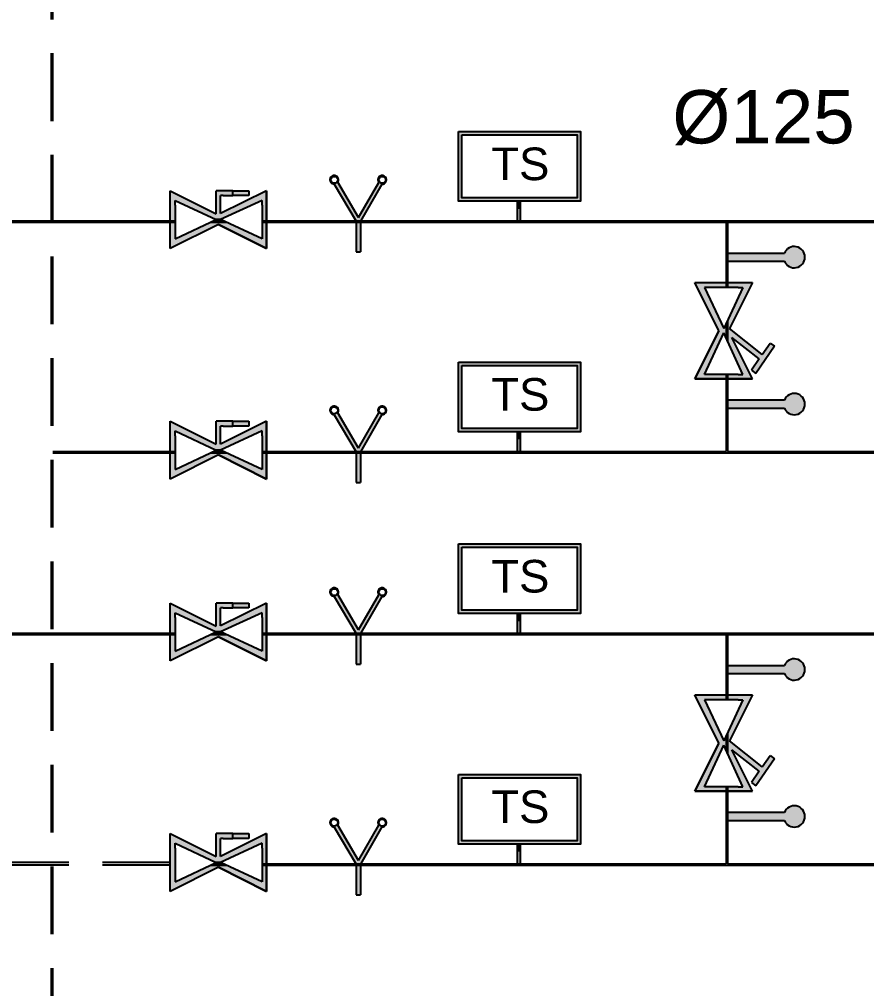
# Model space of a CAD drawing. Header units: millimetres. Extents: x -3738 to 3262, y -2165 to 2136.
# Drawn here: x 280.3 to 597.8, y -783.4 to -420.1 of the extents above; entities that cross this region are included whole.
import ezdxf

# ---------------------------------------------------------------- set-up
doc = ezdxf.new("R2010")
doc.units = ezdxf.units.MM
doc.linetypes.add('DASHEDX2', pattern=[38.1, 25.4, -12.7])
doc.styles.get("Standard").update_dxf_attribs({"font": 'arial.ttf'})

msp = doc.modelspace()

# ---------------------------------------------------------------- hatches: boundary and pattern name
h = msp.add_hatch(color=256)
h.set_gradient(color1=(255, 255, 255), tint=1)
h.paths.add_polyline_path([(444.91, -488.27), (490.57, -488.27), (490.57, -462.2), (444.91, -462.2)])
h.paths.add_polyline_path([(446.13, -487.05), (489.35, -487.05), (489.35, -463.42), (446.13, -463.42)], flags=16)
h = msp.add_hatch(color=256)
h.set_gradient(color1=(255, 255, 255), tint=1)
h.paths.add_polyline_path([(406.52, -495.79), (406.52, -507.31), (408.13, -507.31), (408.13, -495.78), (416.09, -481.87, 4.696718), (414.95, -481.22), (407.32, -494.39), (399.63, -481.14, 3.939251), (398.28, -481.88)])
h.paths.add_polyline_path([(396.99, -480.26, -1), (399.57, -480.26, -1)], flags=16)
h.paths.add_polyline_path([(414.96, -480.26, -1), (417.55, -480.26, -1)], flags=16)
h = msp.add_hatch(color=256)
h.set_gradient(color1=(0, 0, 255), color2=(255, 255, 0), tint=1)
h.paths.add_polyline_path([(355.67, -492.94), (355.67, -486.18), (356.66, -486.18), (360.27, -486.18), (360.27, -484.37), (354.05, -484.37), (354.05, -485.24), (354.05, -492.98), (336.84, -484.37), (336.84, -506), (354.86, -496.99), (372.89, -506), (372.89, -484.37)])
h.paths.add_polyline_path([(355.67, -495.17), (371.32, -487.98), (371.32, -489.78), (371.32, -500.6), (371.32, -502.4)], flags=16)
h.paths.add_polyline_path([(354.05, -495.19), (338.64, -502.4), (338.64, -500.6), (338.64, -489.78), (338.64, -487.98)], flags=16)
h = msp.add_hatch(color=256)
h.set_gradient(color1=(255, 255, 255), tint=1)
h.paths.add_polyline_path([(355.67, -492.94), (355.67, -486.18), (356.66, -486.18), (360.27, -486.18), (360.27, -484.37), (354.05, -484.37), (354.05, -485.24), (354.05, -492.98), (336.84, -484.37), (336.84, -506), (354.86, -496.99), (372.89, -506), (372.89, -484.37)])
h.paths.add_polyline_path([(371.32, -487.98), (371.32, -489.78), (371.32, -500.6), (371.32, -502.4), (355.67, -495.17)], flags=16)
h.paths.add_polyline_path([(354.05, -495.19), (338.64, -502.4), (338.64, -500.6), (338.64, -489.78), (338.64, -487.98)], flags=16)
h = msp.add_hatch(color=256)
h.set_gradient(color1=(255, 255, 255), tint=1)
h.paths.add_polyline_path([(366.27, -484.37), (360.27, -484.37), (360.27, -486.18), (366.27, -486.18)])
h = msp.add_hatch(color=256)
h.set_gradient(color1=(255, 255, 255), tint=1)
h.paths.add_polyline_path([(466.89, -490.72), (468.11, -490.72), (468.11, -488.27), (466.89, -488.27)])
h = msp.add_hatch(color=256)
h.set_gradient(color1=(255, 255, 255), tint=1)
h.paths.add_polyline_path([(468.11, -490.72), (466.89, -490.72), (466.89, -495.72), (468.11, -495.72)])
h = msp.add_hatch(color=256)
h.set_gradient(color1=(255, 255, 255), tint=1)
h.paths.add_polyline_path([(566.99, -507.75), (545.7, -507.75), (545.7, -510.75), (566.99, -510.75, 5.138726)])
h.paths.add_polyline_path([(566.99, -562.83), (545.7, -562.83), (545.7, -565.83), (566.99, -565.83, 5.138733)])
h = msp.add_hatch(color=256)
h.set_gradient(color1=(255, 255, 255), tint=1)
h.paths.add_polyline_path([(533.44, -518.78), (542.45, -536.81), (533.44, -554.83), (555.07, -554.83), (547.36, -539.33), (557.54, -547.41), (554.61, -551.66), (556.33, -552.84), (563.34, -542.67), (561.63, -541.48), (558.71, -545.72), (546.46, -536), (555.07, -518.78)])
h.paths.add_polyline_path([(551.47, -520.58), (544.26, -536), (537.05, -520.58), (538.85, -520.58), (549.66, -520.58)], flags=16)
h.paths.add_polyline_path([(544.28, -537.61), (551.47, -553.26), (549.66, -553.26), (538.85, -553.26), (537.05, -553.26)], flags=16)
h = msp.add_hatch(color=256)
h.set_gradient(color1=(255, 255, 255), tint=1)
h.paths.add_polyline_path([(444.91, -574.68), (490.57, -574.68), (490.57, -548.6), (444.91, -548.6)])
h.paths.add_polyline_path([(446.13, -573.46), (489.35, -573.46), (489.35, -549.83), (446.13, -549.83)], flags=16)
h = msp.add_hatch(color=256)
h.set_gradient(color1=(255, 255, 255), tint=1)
h.paths.add_polyline_path([(406.52, -582.2), (406.52, -593.72), (408.13, -593.72), (408.13, -582.19), (416.09, -568.28, 4.696718), (414.95, -567.63), (407.32, -580.8), (399.63, -567.55, 3.939251), (398.28, -568.29)])
h.paths.add_polyline_path([(396.99, -566.67, -1), (399.57, -566.67, -1)], flags=16)
h.paths.add_polyline_path([(414.96, -566.67, -1), (417.55, -566.67, -1)], flags=16)
h = msp.add_hatch(color=256)
h.set_gradient(color1=(0, 0, 255), color2=(255, 255, 0), tint=1)
h.paths.add_polyline_path([(355.67, -579.35), (355.67, -572.59), (356.66, -572.59), (360.27, -572.59), (360.27, -570.78), (354.05, -570.78), (354.05, -571.65), (354.05, -579.39), (336.84, -570.78), (336.84, -592.41), (354.86, -583.4), (372.89, -592.41), (372.89, -570.78)])
h.paths.add_polyline_path([(355.67, -581.58), (371.32, -574.39), (371.32, -576.19), (371.32, -587.01), (371.32, -588.81)], flags=16)
h.paths.add_polyline_path([(354.05, -581.6), (338.64, -588.81), (338.64, -587.01), (338.64, -576.19), (338.64, -574.39)], flags=16)
h = msp.add_hatch(color=256)
h.set_gradient(color1=(255, 255, 255), tint=1)
h.paths.add_polyline_path([(355.67, -579.35), (355.67, -572.59), (356.66, -572.59), (360.27, -572.59), (360.27, -570.78), (354.05, -570.78), (354.05, -571.65), (354.05, -579.39), (336.84, -570.78), (336.84, -592.41), (354.86, -583.4), (372.89, -592.41), (372.89, -570.78)])
h.paths.add_polyline_path([(371.32, -574.39), (371.32, -576.19), (371.32, -587.01), (371.32, -588.81), (355.67, -581.58)], flags=16)
h.paths.add_polyline_path([(354.05, -581.6), (338.64, -588.81), (338.64, -587.01), (338.64, -576.19), (338.64, -574.39)], flags=16)
h = msp.add_hatch(color=256)
h.set_gradient(color1=(255, 255, 255), tint=1)
h.paths.add_polyline_path([(366.27, -570.78), (360.27, -570.78), (360.27, -572.59), (366.27, -572.59)])
h = msp.add_hatch(color=256)
h.set_gradient(color1=(255, 255, 255), tint=1)
h.paths.add_polyline_path([(466.89, -577.13), (468.11, -577.13), (468.11, -574.68), (466.89, -574.68)])
h = msp.add_hatch(color=256)
h.set_gradient(color1=(255, 255, 255), tint=1)
h.paths.add_polyline_path([(468.11, -577.13), (466.89, -577.13), (466.89, -582.13), (468.11, -582.13)])
h = msp.add_hatch(color=256)
h.set_gradient(color1=(255, 255, 255), tint=1)
h.paths.add_polyline_path([(444.91, -642.83), (490.57, -642.83), (490.57, -616.76), (444.91, -616.76)])
h.paths.add_polyline_path([(446.13, -641.61), (489.35, -641.61), (489.35, -617.98), (446.13, -617.98)], flags=16)
h = msp.add_hatch(color=256)
h.set_gradient(color1=(255, 255, 255), tint=1)
h.paths.add_polyline_path([(406.52, -650.35), (406.52, -661.87), (408.13, -661.87), (408.13, -650.34), (416.09, -636.43, 4.696718), (414.95, -635.78), (407.32, -648.95), (399.63, -635.7, 3.939251), (398.28, -636.44)])
h.paths.add_polyline_path([(396.99, -634.82, -1), (399.57, -634.82, -1)], flags=16)
h.paths.add_polyline_path([(414.96, -634.82, -1), (417.55, -634.82, -1)], flags=16)
h = msp.add_hatch(color=256)
h.set_gradient(color1=(0, 0, 255), color2=(255, 255, 0), tint=1)
h.paths.add_polyline_path([(355.67, -647.5), (355.67, -640.74), (356.66, -640.74), (360.27, -640.74), (360.27, -638.94), (354.05, -638.94), (354.05, -639.81), (354.05, -647.54), (336.84, -638.94), (336.84, -660.57), (354.86, -651.55), (372.89, -660.57), (372.89, -638.94)])
h.paths.add_polyline_path([(355.67, -649.73), (371.32, -642.54), (371.32, -644.34), (371.32, -655.16), (371.32, -656.96)], flags=16)
h.paths.add_polyline_path([(354.05, -649.75), (338.64, -656.96), (338.64, -655.16), (338.64, -644.34), (338.64, -642.54)], flags=16)
h = msp.add_hatch(color=256)
h.set_gradient(color1=(255, 255, 255), tint=1)
h.paths.add_polyline_path([(355.67, -647.5), (355.67, -640.74), (356.66, -640.74), (360.27, -640.74), (360.27, -638.94), (354.05, -638.94), (354.05, -639.81), (354.05, -647.54), (336.84, -638.94), (336.84, -660.57), (354.86, -651.55), (372.89, -660.57), (372.89, -638.94)])
h.paths.add_polyline_path([(371.32, -642.54), (371.32, -644.34), (371.32, -655.16), (371.32, -656.96), (355.67, -649.73)], flags=16)
h.paths.add_polyline_path([(354.05, -649.75), (338.64, -656.96), (338.64, -655.16), (338.64, -644.34), (338.64, -642.54)], flags=16)
h = msp.add_hatch(color=256)
h.set_gradient(color1=(255, 255, 255), tint=1)
h.paths.add_polyline_path([(366.27, -638.94), (360.27, -638.94), (360.27, -640.74), (366.27, -640.74)])
h = msp.add_hatch(color=256)
h.set_gradient(color1=(255, 255, 255), tint=1)
h.paths.add_polyline_path([(466.89, -645.28), (468.11, -645.28), (468.11, -642.83), (466.89, -642.83)])
h = msp.add_hatch(color=256)
h.set_gradient(color1=(255, 255, 255), tint=1)
h.paths.add_polyline_path([(468.11, -645.28), (466.89, -645.28), (466.89, -650.28), (468.11, -650.28)])
h = msp.add_hatch(color=256)
h.set_gradient(color1=(255, 255, 255), tint=1)
h.paths.add_polyline_path([(566.99, -662.31), (545.7, -662.31), (545.7, -665.31), (566.99, -665.31, 5.138726)])
h.paths.add_polyline_path([(566.99, -717.39), (545.7, -717.39), (545.7, -720.39), (566.99, -720.39, 5.138733)])
h = msp.add_hatch(color=256)
h.set_gradient(color1=(255, 255, 255), tint=1)
h.paths.add_polyline_path([(533.44, -673.34), (542.45, -691.37), (533.44, -709.39), (555.07, -709.39), (547.36, -693.89), (557.54, -701.97), (554.61, -706.22), (556.33, -707.4), (563.34, -697.23), (561.63, -696.04), (558.71, -700.28), (546.46, -690.56), (555.07, -673.34)])
h.paths.add_polyline_path([(551.47, -675.14), (544.26, -690.56), (537.05, -675.14), (538.85, -675.14), (549.66, -675.14)], flags=16)
h.paths.add_polyline_path([(544.28, -692.17), (551.47, -707.82), (549.66, -707.82), (538.85, -707.82), (537.05, -707.82)], flags=16)
h = msp.add_hatch(color=256)
h.set_gradient(color1=(255, 255, 255), tint=1)
h.paths.add_polyline_path([(444.91, -729.24), (490.57, -729.24), (490.57, -703.16), (444.91, -703.16)])
h.paths.add_polyline_path([(446.13, -728.02), (489.35, -728.02), (489.35, -704.39), (446.13, -704.39)], flags=16)
h = msp.add_hatch(color=256)
h.set_gradient(color1=(255, 255, 255), tint=1)
h.paths.add_polyline_path([(406.52, -736.76), (406.52, -748.28), (408.13, -748.28), (408.13, -736.75), (416.09, -722.84, 4.696718), (414.95, -722.19), (407.32, -735.36), (399.63, -722.11, 3.939251), (398.28, -722.85)])
h.paths.add_polyline_path([(396.99, -721.23, -1), (399.57, -721.23, -1)], flags=16)
h.paths.add_polyline_path([(414.96, -721.23, -1), (417.55, -721.23, -1)], flags=16)
h = msp.add_hatch(color=256)
h.set_gradient(color1=(0, 0, 255), color2=(255, 255, 0), tint=1)
h.paths.add_polyline_path([(355.67, -733.91), (355.67, -727.15), (356.66, -727.15), (360.27, -727.15), (360.27, -725.34), (354.05, -725.34), (354.05, -726.21), (354.05, -733.95), (336.84, -725.34), (336.84, -746.97), (354.86, -737.96), (372.89, -746.97), (372.89, -725.34)])
h.paths.add_polyline_path([(355.67, -736.14), (371.32, -728.95), (371.32, -730.75), (371.32, -741.57), (371.32, -743.37)], flags=16)
h.paths.add_polyline_path([(354.05, -736.16), (338.64, -743.37), (338.64, -741.57), (338.64, -730.75), (338.64, -728.95)], flags=16)
h = msp.add_hatch(color=256)
h.set_gradient(color1=(255, 255, 255), tint=1)
h.paths.add_polyline_path([(355.67, -733.91), (355.67, -727.15), (356.66, -727.15), (360.27, -727.15), (360.27, -725.34), (354.05, -725.34), (354.05, -726.21), (354.05, -733.95), (336.84, -725.34), (336.84, -746.97), (354.86, -737.96), (372.89, -746.97), (372.89, -725.34)])
h.paths.add_polyline_path([(371.32, -728.95), (371.32, -730.75), (371.32, -741.57), (371.32, -743.37), (355.67, -736.14)], flags=16)
h.paths.add_polyline_path([(354.05, -736.16), (338.64, -743.37), (338.64, -741.57), (338.64, -730.75), (338.64, -728.95)], flags=16)
h = msp.add_hatch(color=256)
h.set_gradient(color1=(255, 255, 255), tint=1)
h.paths.add_polyline_path([(366.27, -725.34), (360.27, -725.34), (360.27, -727.15), (366.27, -727.15)])
h = msp.add_hatch(color=256)
h.set_gradient(color1=(255, 255, 255), tint=1)
h.paths.add_polyline_path([(466.89, -731.69), (468.11, -731.69), (468.11, -729.24), (466.89, -729.24)])
h = msp.add_hatch(color=256)
h.set_gradient(color1=(255, 255, 255), tint=1)
h.paths.add_polyline_path([(468.11, -731.69), (466.89, -731.69), (466.89, -736.69), (468.11, -736.69)])

# ---------------------------------------------------------------- linework, layer by layer
at = {"linetype": 'DASHEDX2'}
for p, q in [((292.36, -1334.52), (292.36, -133.42)), ((292.86, -1334.52), (292.86, -133.42)), ((336.84, -736.16), (-136.1, -736.16)), ((336.84, -737.15), (-135.6, -737.15))]:
    msp.add_line(p, q, dxfattribs=at)
for p, q in [((398.28, -481.88), (406.52, -495.79)), ((407.32, -494.39), (399.63, -481.14)), ((407.32, -494.39), (414.95, -481.22)), ((416.09, -481.87), (408.13, -495.78)), ((336.84, -487.98), (336.84, -484.37)), ((336.84, -506), (336.84, -484.37)), ((336.84, -484.37), (354.05, -492.98)), ((354.05, -485.24), (354.05, -484.37)), ((360.27, -484.37), (354.05, -484.37)), ((354.05, -492.98), (354.05, -485.24)), ((372.89, -484.37), (355.67, -492.94)), ((355.67, -492.94), (355.67, -486.18)), ((356.66, -486.18), (355.67, -486.18)), ((356.66, -486.18), (360.27, -486.18)), ((360.27, -486.18), (360.27, -484.37)), ((360.27, -484.37), (366.27, -484.37)), ((366.27, -486.18), (360.27, -486.18)), ((366.27, -484.37), (366.27, -486.18)), ((372.89, -487.98), (372.89, -484.37)), ((372.89, -484.37), (372.89, -506)), ((336.84, -506), (336.84, -487.98)), ((338.64, -489.78), (338.64, -487.98)), ((338.64, -487.98), (354.05, -495.19)), ((338.64, -489.78), (338.64, -500.6)), ((371.32, -487.98), (355.67, -495.17)), ((371.32, -489.78), (371.32, -487.98)), ((371.32, -489.78), (371.32, -500.6)), ((372.89, -506), (372.89, -487.98)), ((467.74, -488.27), (466.89, -488.27)), ((466.89, -488.27), (466.89, -490.72)), ((468.11, -490.72), (468.11, -488.27)), ((466.89, -490.72), (468.11, -490.72)), ((466.89, -490.72), (466.89, -495.72)), ((468.11, -495.72), (468.11, -490.72)), ((262.35, -495.68), (338.64, -495.68)), ((262.35, -496.18), (338.64, -496.18)), ((354.86, -496.99), (336.84, -506)), ((354.86, -496.99), (336.84, -506)), ((338.64, -502.4), (354.05, -495.19)), ((351.93, -496.18), (357.87, -496.18)), ((356.8, -495.69), (352.98, -495.69)), ((353, -495.68), (356.78, -495.68)), ((355.72, -495.19), (354.05, -495.19)), ((354.86, -496.99), (372.89, -506)), ((372.89, -506), (354.86, -496.99)), ((371.32, -502.4), (355.67, -495.17)), ((371.32, -495.68), (624.6, -495.68)), ((371.32, -496.18), (545.2, -496.18)), ((406.52, -495.79), (406.52, -507.31)), ((408.13, -495.78), (408.13, -507.31)), ((466.89, -495.72), (468.11, -495.72)), ((545.2, -496.18), (545.2, -520.58)), ((545.7, -496.18), (624.6, -496.18)), ((545.7, -496.18), (545.7, -520.58)), ((338.64, -500.6), (338.64, -502.4)), ((371.32, -500.6), (371.32, -502.4)), ((336.84, -506), (336.84, -502.4)), ((372.89, -506), (372.89, -502.4)), ((406.52, -507.31), (408.13, -507.31)), ((545.7, -507.75), (566.99, -507.75)), ((545.7, -518.75), (545.7, -510.75)), ((545.7, -510.75), (566.99, -510.75)), ((542.45, -536.81), (533.44, -518.78)), ((533.44, -518.78), (551.47, -518.78)), ((533.44, -518.78), (537.05, -518.78)), ((542.45, -536.81), (533.44, -518.78)), ((533.44, -518.78), (555.07, -518.78)), ((545.7, -518.75), (545.7, -518.78)), ((555.07, -518.78), (546.46, -536)), ((551.47, -518.78), (555.07, -518.78)), ((538.85, -520.58), (537.05, -520.58)), ((537.05, -520.58), (544.26, -536)), ((549.66, -520.58), (538.85, -520.58)), ((551.47, -520.58), (544.26, -536)), ((549.66, -520.58), (551.47, -520.58)), ((545.2, -533.97), (545.2, -539.62)), ((545.7, -532.9), (545.7, -540.71)), ((542.45, -536.81), (533.44, -554.83)), ((533.44, -554.83), (542.45, -536.81)), ((537.05, -553.26), (544.28, -537.61)), ((551.47, -553.26), (544.28, -537.61)), ((558.71, -545.72), (546.46, -536)), ((555.07, -554.83), (547.36, -539.33)), ((557.54, -547.41), (547.36, -539.33)), ((563.34, -542.67), (556.33, -552.84)), ((558.71, -545.72), (561.63, -541.48)), ((561.63, -541.48), (563.34, -542.67)), ((561.63, -541.48), (563.34, -542.67)), ((557.54, -547.41), (554.61, -551.66)), ((554.61, -551.65), (556.33, -552.84)), ((533.44, -554.83), (551.47, -554.83)), ((533.44, -554.83), (537.05, -554.83)), ((555.07, -554.83), (533.44, -554.83)), ((538.85, -553.26), (537.05, -553.26)), ((549.66, -553.26), (538.85, -553.26)), ((545.2, -553.26), (545.2, -582.09)), ((545.7, -553.26), (545.7, -582.09)), ((545.7, -554.83), (545.7, -562.83)), ((549.66, -553.26), (551.47, -553.26)), ((551.47, -554.83), (555.07, -554.83)), ((545.7, -562.83), (545.7, -565.83)), ((566.99, -562.83), (545.7, -562.83)), ((545.7, -565.83), (566.99, -565.83)), ((398.28, -568.29), (406.52, -582.2)), ((407.32, -580.8), (399.63, -567.55)), ((407.32, -580.8), (414.95, -567.63)), ((416.09, -568.28), (408.13, -582.19)), ((336.84, -574.39), (336.84, -570.78)), ((336.84, -592.41), (336.84, -570.78)), ((336.84, -570.78), (354.05, -579.39)), ((354.05, -571.65), (354.05, -570.78)), ((360.27, -570.78), (354.05, -570.78)), ((354.05, -579.39), (354.05, -571.65)), ((372.89, -570.78), (355.67, -579.35)), ((355.67, -579.35), (355.67, -572.59)), ((356.66, -572.59), (355.67, -572.59)), ((356.66, -572.59), (360.27, -572.59)), ((360.27, -572.59), (360.27, -570.78)), ((360.27, -570.78), (366.27, -570.78)), ((366.27, -572.59), (360.27, -572.59)), ((366.27, -570.78), (366.27, -572.59)), ((372.89, -574.39), (372.89, -570.78)), ((372.89, -570.78), (372.89, -592.41)), ((336.84, -592.41), (336.84, -574.39)), ((338.64, -576.19), (338.64, -574.39)), ((338.64, -574.39), (354.05, -581.6)), ((338.64, -576.19), (338.64, -587.01)), ((371.32, -574.39), (355.67, -581.58)), ((371.32, -576.19), (371.32, -574.39)), ((371.32, -576.19), (371.32, -587.01)), ((372.89, -592.41), (372.89, -574.39)), ((467.74, -574.68), (466.89, -574.68)), ((466.89, -574.68), (466.89, -577.13)), ((466.89, -577.13), (468.11, -577.13)), ((466.89, -577.13), (466.89, -582.13)), ((468.11, -577.13), (468.11, -574.68)), ((468.11, -582.13), (468.11, -577.13)), ((292.86, -582.09), (338.64, -582.09)), ((292.86, -582.59), (338.64, -582.59)), ((354.86, -583.4), (336.84, -592.41)), ((354.86, -583.4), (336.84, -592.41)), ((338.64, -588.81), (354.05, -581.6)), ((351.93, -582.59), (357.87, -582.59)), ((356.8, -582.1), (352.98, -582.1)), ((353, -582.09), (356.78, -582.09)), ((355.72, -581.6), (354.05, -581.6)), ((354.86, -583.4), (372.89, -592.41)), ((372.89, -592.41), (354.86, -583.4)), ((371.32, -588.81), (355.67, -581.58)), ((371.32, -582.09), (545.2, -582.09)), ((371.32, -582.59), (624.6, -582.59)), ((406.52, -582.2), (406.52, -593.72)), ((408.13, -582.19), (408.13, -593.72)), ((466.89, -582.13), (468.11, -582.13)), ((545.7, -582.09), (624.6, -582.09)), ((338.64, -587.01), (338.64, -588.81)), ((371.32, -587.01), (371.32, -588.81)), ((336.84, -592.41), (336.84, -588.81)), ((372.89, -592.41), (372.89, -588.81)), ((406.52, -593.72), (408.13, -593.72)), ((407.32, -648.95), (399.63, -635.7)), ((407.32, -648.95), (414.95, -635.78)), ((336.84, -642.54), (336.84, -638.94)), ((336.84, -660.57), (336.84, -638.94)), ((336.84, -638.94), (354.05, -647.54)), ((354.05, -639.81), (354.05, -638.94)), ((360.27, -638.94), (354.05, -638.94)), ((372.89, -638.94), (355.67, -647.5)), ((360.27, -640.74), (360.27, -638.94)), ((360.27, -638.94), (366.27, -638.94)), ((366.27, -638.94), (366.27, -640.74)), ((372.89, -642.54), (372.89, -638.94)), ((372.89, -638.94), (372.89, -660.57)), ((398.28, -636.44), (406.52, -650.35)), ((416.09, -636.43), (408.13, -650.34)), ((336.84, -660.57), (336.84, -642.54)), ((338.64, -644.34), (338.64, -642.54)), ((338.64, -642.54), (354.05, -649.75)), ((354.05, -647.54), (354.05, -639.81)), ((355.67, -647.5), (355.67, -640.74)), ((356.66, -640.74), (355.67, -640.74)), ((371.32, -642.54), (355.67, -649.73)), ((356.66, -640.74), (360.27, -640.74)), ((366.27, -640.74), (360.27, -640.74)), ((371.32, -644.34), (371.32, -642.54)), ((372.89, -660.57), (372.89, -642.54)), ((467.74, -642.83), (466.89, -642.83)), ((466.89, -642.83), (466.89, -645.28)), ((468.11, -645.28), (468.11, -642.83)), ((338.64, -644.34), (338.64, -655.16)), ((371.32, -644.34), (371.32, -655.16)), ((466.89, -645.28), (468.11, -645.28)), ((466.89, -645.28), (466.89, -650.28)), ((468.11, -650.28), (468.11, -645.28)), ((262.35, -650.24), (338.64, -650.24)), ((338.64, -656.96), (354.05, -649.75)), ((356.8, -650.25), (352.98, -650.25)), ((353, -650.24), (356.78, -650.24)), ((355.72, -649.75), (354.05, -649.75)), ((371.32, -656.96), (355.67, -649.73)), ((371.32, -650.24), (624.6, -650.24)), ((466.89, -650.28), (468.11, -650.28)), ((262.35, -650.74), (338.64, -650.74)), ((354.86, -651.55), (336.84, -660.57)), ((354.86, -651.55), (336.84, -660.57)), ((351.93, -650.74), (357.87, -650.74)), ((354.86, -651.55), (372.89, -660.57)), ((372.89, -660.57), (354.86, -651.55)), ((371.32, -650.74), (545.2, -650.74)), ((406.52, -650.35), (406.52, -661.87)), ((408.13, -650.34), (408.13, -661.87)), ((545.2, -650.74), (545.2, -675.14)), ((545.7, -650.74), (624.6, -650.74)), ((545.7, -650.74), (545.7, -675.14)), ((336.84, -660.57), (336.84, -656.96)), ((338.64, -655.16), (338.64, -656.96)), ((371.32, -655.16), (371.32, -656.96)), ((372.89, -660.57), (372.89, -656.96)), ((406.52, -661.87), (408.13, -661.87)), ((545.7, -662.31), (566.99, -662.31)), ((545.7, -673.31), (545.7, -665.31)), ((545.7, -665.31), (566.99, -665.31)), ((542.45, -691.37), (533.44, -673.34)), ((533.44, -673.34), (551.47, -673.34)), ((533.44, -673.34), (537.05, -673.34)), ((542.45, -691.37), (533.44, -673.34)), ((533.44, -673.34), (555.07, -673.34)), ((538.85, -675.14), (537.05, -675.14)), ((537.05, -675.14), (544.26, -690.56)), ((549.66, -675.14), (538.85, -675.14)), ((551.47, -675.14), (544.26, -690.56)), ((545.7, -673.31), (545.7, -673.34)), ((555.07, -673.34), (546.46, -690.56)), ((549.66, -675.14), (551.47, -675.14)), ((551.47, -673.34), (555.07, -673.34)), ((545.2, -688.53), (545.2, -694.19)), ((545.7, -687.46), (545.7, -695.27)), ((542.45, -691.37), (533.44, -709.39)), ((533.44, -709.39), (542.45, -691.37)), ((537.05, -707.82), (544.28, -692.17)), ((551.47, -707.82), (544.28, -692.17)), ((558.71, -700.28), (546.46, -690.56)), ((555.07, -709.39), (547.36, -693.89)), ((557.54, -701.97), (547.36, -693.89)), ((563.34, -697.23), (556.33, -707.4)), ((558.71, -700.28), (561.63, -696.04)), ((561.63, -696.04), (563.34, -697.23)), ((561.63, -696.04), (563.34, -697.23)), ((557.54, -701.97), (554.61, -706.22)), ((538.85, -707.82), (537.05, -707.82)), ((549.66, -707.82), (538.85, -707.82)), ((545.2, -707.82), (545.2, -736.65)), ((545.7, -707.82), (545.7, -736.65)), ((549.66, -707.82), (551.47, -707.82)), ((554.61, -706.21), (556.33, -707.4)), ((533.44, -709.39), (551.47, -709.39)), ((533.44, -709.39), (537.05, -709.39)), ((555.07, -709.39), (533.44, -709.39)), ((545.7, -709.39), (545.7, -717.39)), ((551.47, -709.39), (555.07, -709.39)), ((545.7, -717.39), (545.7, -720.39)), ((566.99, -717.39), (545.7, -717.39)), ((398.28, -722.85), (406.52, -736.76)), ((407.32, -735.36), (399.63, -722.11)), ((407.32, -735.36), (414.95, -722.19)), ((416.09, -722.84), (408.13, -736.75)), ((545.7, -720.39), (566.99, -720.39)), ((336.84, -728.95), (336.84, -725.34)), ((336.84, -746.97), (336.84, -725.34)), ((336.84, -725.34), (354.05, -733.95)), ((354.05, -726.21), (354.05, -725.34)), ((360.27, -725.34), (354.05, -725.34)), ((354.05, -733.95), (354.05, -726.21)), ((372.89, -725.34), (355.67, -733.91)), ((360.27, -727.15), (360.27, -725.34)), ((360.27, -725.34), (366.27, -725.34)), ((366.27, -725.34), (366.27, -727.15)), ((372.89, -728.95), (372.89, -725.34)), ((372.89, -725.34), (372.89, -746.97)), ((336.84, -746.97), (336.84, -728.95)), ((338.64, -730.75), (338.64, -728.95)), ((338.64, -728.95), (354.05, -736.16)), ((355.67, -733.91), (355.67, -727.15)), ((356.66, -727.15), (355.67, -727.15)), ((371.32, -728.95), (355.67, -736.14)), ((356.66, -727.15), (360.27, -727.15)), ((366.27, -727.15), (360.27, -727.15)), ((371.32, -730.75), (371.32, -728.95)), ((372.89, -746.97), (372.89, -728.95)), ((467.74, -729.24), (466.89, -729.24)), ((466.89, -729.24), (466.89, -731.69)), ((468.11, -731.69), (468.11, -729.24)), ((338.64, -730.75), (338.64, -741.57)), ((371.32, -730.75), (371.32, -741.57)), ((466.89, -731.69), (468.11, -731.69)), ((466.89, -731.69), (466.89, -736.69)), ((468.11, -736.69), (468.11, -731.69)), ((338.64, -743.37), (354.05, -736.16)), ((351.93, -737.15), (357.87, -737.15)), ((356.8, -736.66), (352.98, -736.66)), ((353, -736.65), (356.78, -736.65)), ((355.72, -736.16), (354.05, -736.16)), ((371.32, -743.37), (355.67, -736.14)), ((371.32, -736.65), (545.2, -736.65)), ((371.32, -737.15), (624.6, -737.15)), ((406.52, -736.76), (406.52, -748.28)), ((408.13, -736.75), (408.13, -748.28)), ((466.89, -736.69), (468.11, -736.69)), ((545.7, -736.65), (624.6, -736.65)), ((354.86, -737.96), (336.84, -746.97)), ((354.86, -737.96), (336.84, -746.97)), ((354.86, -737.96), (372.89, -746.97)), ((372.89, -746.97), (354.86, -737.96)), ((336.84, -746.97), (336.84, -743.37)), ((338.64, -741.57), (338.64, -743.37)), ((371.32, -741.57), (371.32, -743.37)), ((372.89, -746.97), (372.89, -743.37)), ((406.52, -748.28), (408.13, -748.28))]:
    msp.add_line(p, q)
for points in [[(444.91, -462.2), (490.57, -462.2), (490.57, -488.27), (444.91, -488.27)], [(446.13, -463.42), (489.35, -463.42), (489.35, -487.05), (446.13, -487.05)], [(444.91, -548.6), (490.57, -548.6), (490.57, -574.68), (444.91, -574.68)], [(446.13, -549.83), (489.35, -549.83), (489.35, -573.46), (446.13, -573.46)], [(444.91, -616.76), (490.57, -616.76), (490.57, -642.83), (444.91, -642.83)], [(446.13, -617.98), (489.35, -617.98), (489.35, -641.61), (446.13, -641.61)], [(444.91, -703.16), (490.57, -703.16), (490.57, -729.24), (444.91, -729.24)], [(446.13, -704.39), (489.35, -704.39), (489.35, -728.02), (446.13, -728.02)]]:
    msp.add_lwpolyline(points, close=True)
for centre in [(398.28, -480.26), (416.25, -480.26), (398.28, -566.67), (416.25, -566.67), (398.28, -634.82), (416.25, -634.82), (398.28, -721.23), (416.25, -721.23)]:
    msp.add_circle(centre, 1.29)
for centre, radius, start, end in [((398.28, -480.26), 1.61, 326.9758, 273.585), ((416.25, -480.26), 1.61, 264.1869, 216.1084), ((570.7, -509.25), 4, 202.0243, 157.9757), ((570.7, -564.33), 4, 202.0243, 157.9757), ((398.28, -566.67), 1.61, 326.9758, 273.585), ((416.25, -566.67), 1.61, 264.1869, 216.1084), ((398.28, -634.82), 1.61, 326.9758, 273.585), ((416.25, -634.82), 1.61, 264.1869, 216.1084), ((570.7, -663.81), 4, 202.0243, 157.9757), ((570.7, -718.89), 4, 202.0243, 157.9757), ((398.28, -721.23), 1.61, 326.9758, 273.585), ((416.25, -721.23), 1.61, 264.1869, 216.1084)]:
    msp.add_arc(centre, radius, start, end)

# ---------------------------------------------------------------- texts
at = {"linetype": 'DASHEDX2', "insert": (525.01, -446.62), "char_height": 20, "attachment_point": 1}
msp.add_mtext_dynamic_manual_height_columns('\\pxt4;%%C125', width=125.5903, gutter_width=12.5, heights=[0], dxfattribs=at)
at = {"char_height": 12.223, "attachment_point": 1}
for insert in [(457.11, -468.16), (457.11, -554.57), (457.11, -622.73), (457.11, -709.13)]:
    msp.add_mtext_dynamic_manual_height_columns('TS', width=3.131, gutter_width=61.12, heights=[0], dxfattribs=dict(at, insert=insert))

doc.saveas('drawing.dxf')
